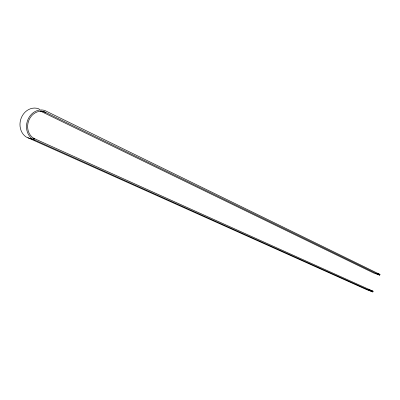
<?xml version="1.0" encoding="UTF-8"?>
<svg xmlns="http://www.w3.org/2000/svg" width="400" height="400" viewBox="0 0 400 400"><rect width="100%" height="100%" fill="white"/><g stroke="black" fill="none" stroke-linecap="round" stroke-linejoin="round"><path stroke-width="0.6" d="M372.83 291.94L373.1 291.23L33.98 138.45A14.435 12.455 -75.2 0 1 28.625 120.925A14.435 12.455 -75.2 0 1 43.735 111.53L379.725 275.155L380 274.45L44.915 110.54A15.715 13.555 -75.2 0 0 27.96 119.515A15.715 13.555 -75.2 0 0 32.615 139.105L372.83 291.94L366.85 289.72L26.11 136.945A15.565 13.525 -75.4 0 1 21.425 117.525A15.565 13.525 -75.4 0 1 38.305 108.665L39.7 109.375M40.88 110.985L45.84 112.405M33.12 138.21L34.895 138.8M27.905 137.79L34.42 139.95M377.815 273.68L380 274.45M379.725 275.155L373.715 273.035L40.35 111.055M367.665 289.215L373.1 291.23"/></g></svg>
